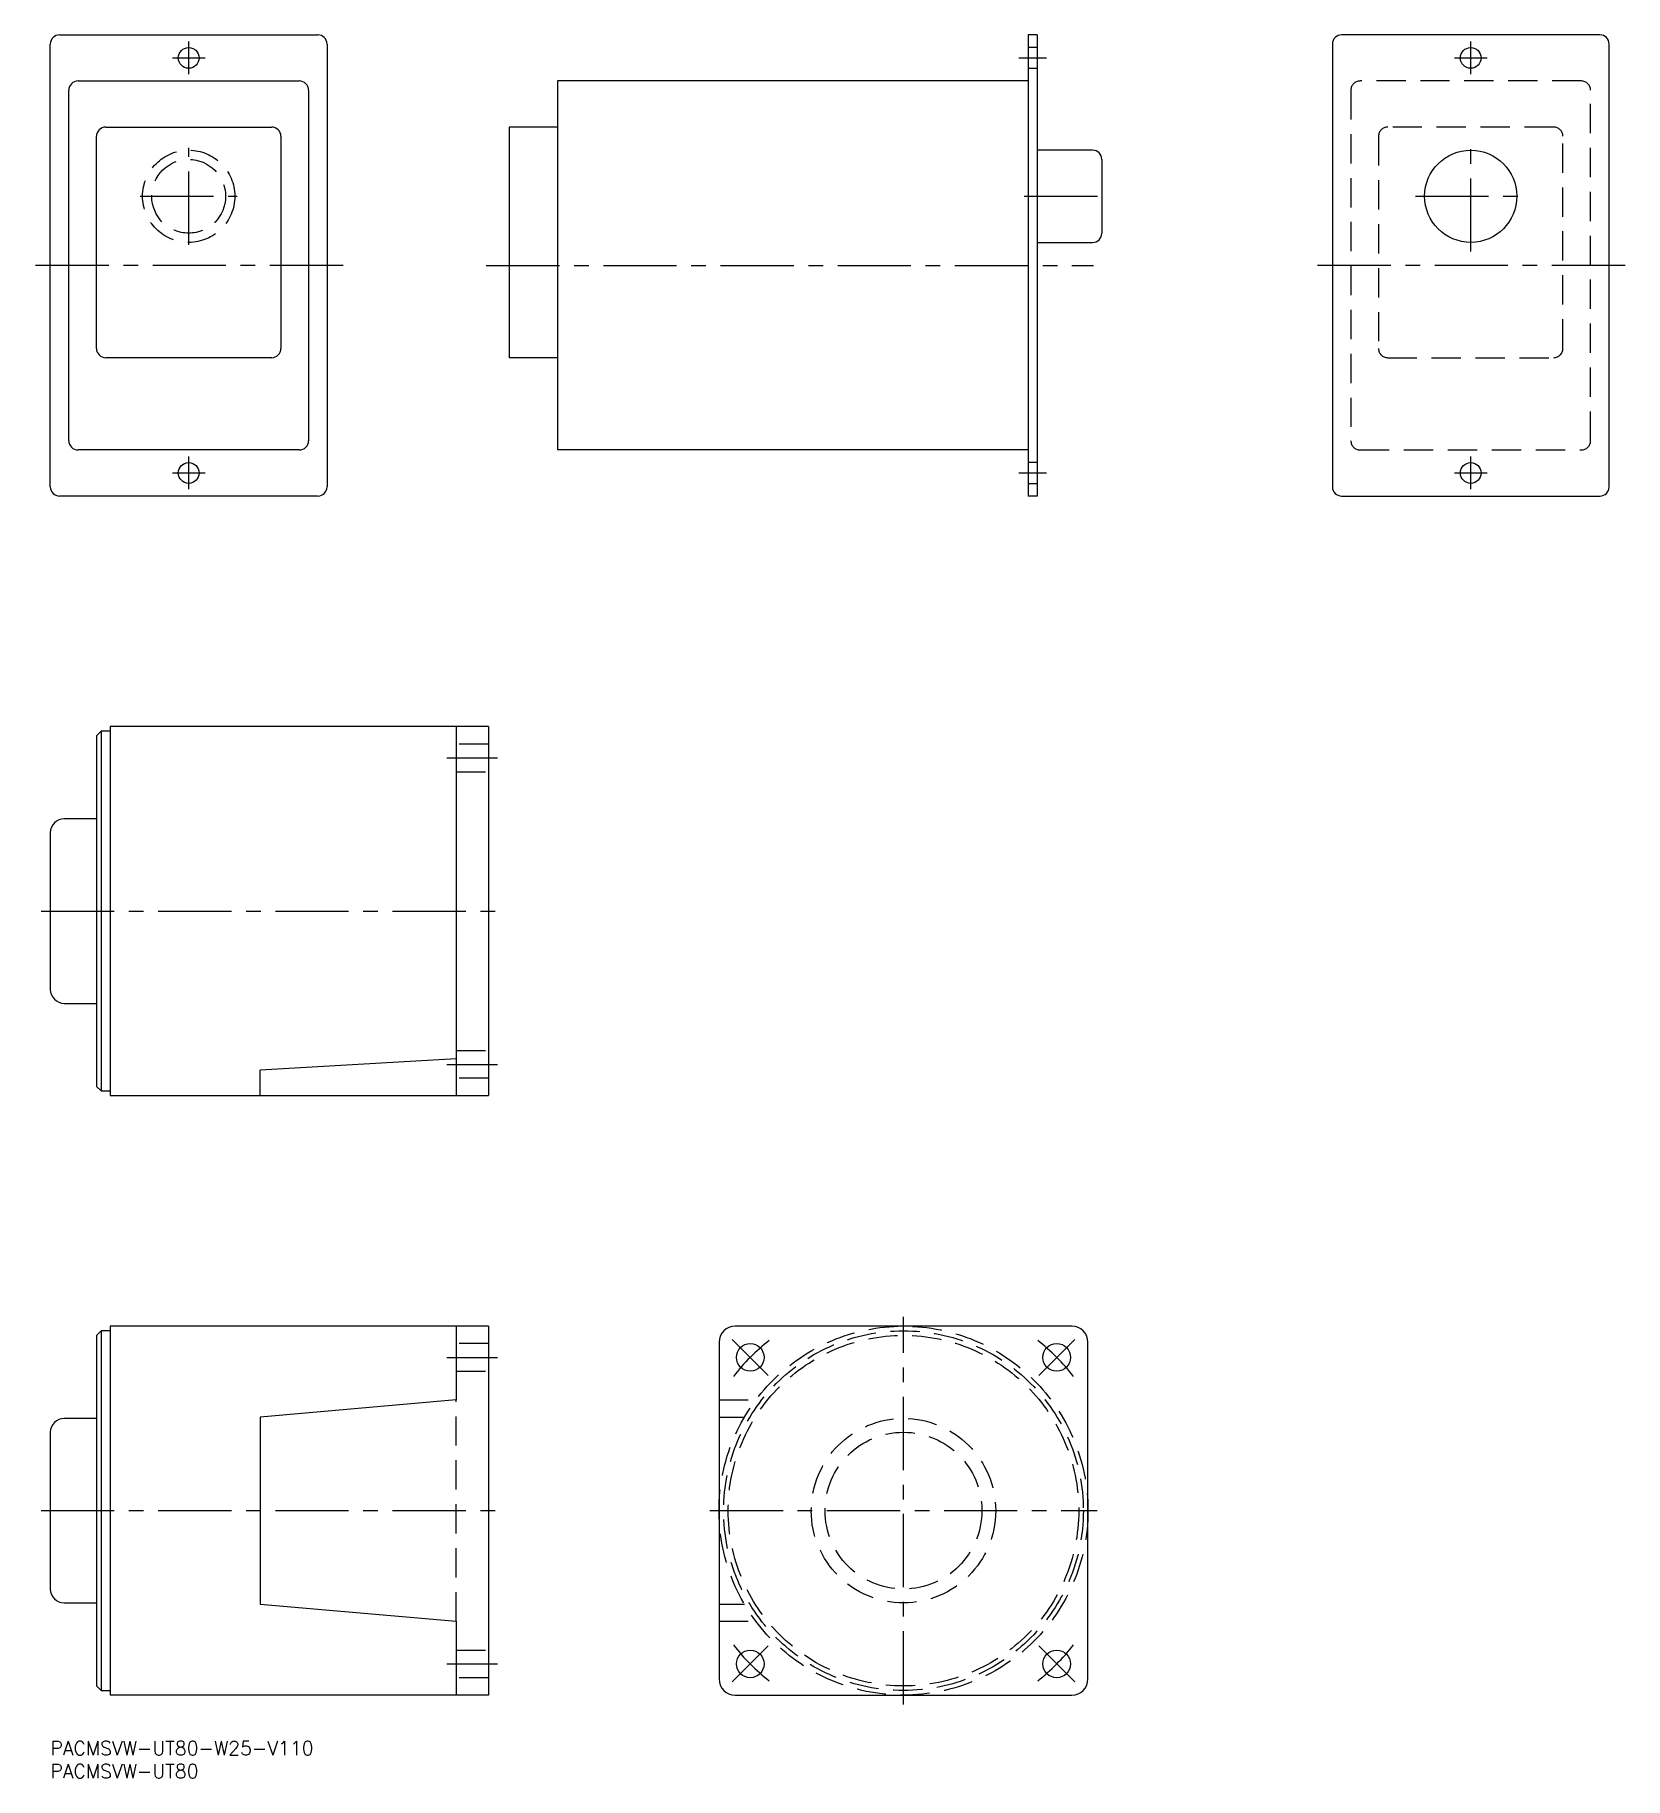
# Model space of a CAD drawing. Extents: x -3 to 341, y -8 to 370.
import ezdxf

# ---------------------------------------------------------------- set-up
doc = ezdxf.new("R2010")
doc.units = 0
doc.header["$LTSCALE"] = 0.5
doc.linetypes.add('CENTER', pattern=[50.8, 31.75, -6.35, 6.35, -6.35])
doc.linetypes.add('DASHED', pattern=[19.05, 12.7, -6.35])
for name, color, linetype in [('MSM_CENTER', 1, 'CENTER'), ('MSM_CONTINUOUS', 7, 'CONTINUOUS'), ('MSM_DASHED', 4, 'DASHED'), ('MSM_PART_NUMBER', 7, 'CONTINUOUS')]:
    doc.layers.add(name, color=color, linetype=linetype)
doc.styles.get("Standard").update_dxf_attribs({"font": 'txt.shx', "height": 3, "bigfont": 'bigfont.shx'})

msp = doc.modelspace()

# ---------------------------------------------------------------- linework, layer by layer
at = {"layer": 'MSM_CENTER'}
for p, q in [((30, 361.46), (30, 368.54)), ((308, 361.46), (308, 368.54)), ((26.46, 365), (33.54, 365)), ((210, 365), (216, 365)), ((304.46, 365), (311.54, 365)), ((30, 324.5), (30, 345.5)), ((308, 323), (308, 347)), ((19.5, 335), (40.5, 335)), ((211.2, 335), (230, 335)), ((296, 335), (320, 335)), ((63.48, 320), (-3.35, 320)), ((94.54, 320), (226.21, 320)), ((341.48, 320), (274.65, 320)), ((30, 271.46), (30, 278.54)), ((308, 271.46), (308, 278.54)), ((26.46, 275), (33.54, 275)), ((210, 275), (216, 275)), ((304.46, 275), (311.54, 275)), ((86, 213.23), (97, 213.23)), ((-2, 180), (97, 180)), ((86, 146.77), (97, 146.77)), ((185, 8), (185, 92)), ((155.66, 79.34), (147.88, 87.12)), ((214.34, 79.34), (222.12, 87.12)), ((86, 83.23), (97, 83.23)), ((-2, 50), (97, 50)), ((143, 50), (227, 50)), ((155.66, 20.66), (147.88, 12.88)), ((214.34, 20.66), (222.12, 12.88)), ((86, 16.77), (97, 16.77))]:
    msp.add_line(p, q, dxfattribs=at)
for start, end in [(128.2913, 141.7087), (38.2913, 51.7087), (218.2913, 231.7087), (308.2913, 321.7087)]:
    msp.add_arc((185, 50), 47, start, end, dxfattribs=at)
at = {"layer": 'MSM_CONTINUOUS'}
for p, q in [((0, 272), (0, 368)), ((2, 370), (58, 370)), ((60, 368), (60, 272)), ((214, 370), (212, 370)), ((212, 370), (212, 270)), ((214, 370), (214, 270)), ((278, 368), (278, 272)), ((336, 370), (280, 370)), ((338, 272), (338, 368)), ((6, 360), (54, 360)), ((110, 360), (110, 280)), ((212, 360), (110, 360)), ((4, 282), (4, 358)), ((56, 358), (56, 282)), ((10, 302), (10, 348)), ((12, 350), (48, 350)), ((50, 348), (50, 302)), ((99.5, 350), (99.5, 348)), ((110, 350), (99.5, 350)), ((99.5, 350), (99.5, 300)), ((226, 345), (214, 345)), ((228, 343), (228, 327)), ((214, 325), (226, 325)), ((48, 300), (12, 300)), ((110, 300), (99.5, 300)), ((54, 280), (6, 280)), ((212, 280), (110, 280)), ((58, 270), (2, 270)), ((214, 270), (212, 270)), ((280, 270), (336, 270)), ((95, 220), (13, 220)), ((13, 220), (13, 140)), ((88, 220), (88, 140)), ((95, 220), (95, 140)), ((11, 219), (10, 218)), ((10, 218), (10, 142)), ((13, 219), (11, 219)), ((11, 219), (11, 141)), ((0, 197), (0, 163)), ((10, 200), (3, 200)), ((3, 160), (10, 160)), ((88, 148), (45.5, 145.52)), ((45.5, 140), (45.5, 145.52)), ((10, 142), (11, 141)), ((11, 141), (13, 141)), ((13, 140), (95, 140)), ((11, 89), (10, 88)), ((10, 88), (10, 12)), ((13, 89), (11, 89)), ((11, 89), (11, 11)), ((95, 90), (13, 90)), ((13, 90), (13, 10)), ((88, 90), (88, 74)), ((95, 90), (95, 10)), ((221.5, 90), (148.5, 90)), ((145, 86.5), (145, 13.5)), ((225, 13.5), (225, 86.5)), ((88, 74), (45.5, 70.28)), ((10, 70), (3, 70)), ((45.5, 70.28), (45.5, 29.72)), ((0, 67), (0, 33)), ((3, 30), (10, 30)), ((45.5, 29.72), (88, 26)), ((88, 26), (88, 10)), ((10, 12), (11, 11)), ((11, 11), (13, 11)), ((95, 10), (13, 10)), ((148.5, 10), (221.5, 10))]:
    msp.add_line(p, q, dxfattribs=at)
for centre, radius in [((30, 365), 2.25), ((308, 365), 2.25), ((308, 335), 10), ((30, 275), 2.25), ((308, 275), 2.25), ((151.77, 83.23), 3), ((218.23, 83.23), 3), ((151.77, 16.77), 3), ((218.23, 16.77), 3)]:
    msp.add_circle(centre, radius, dxfattribs=at)
for centre, radius, start, end in [((2, 368), 2, 90, 180), ((58, 368), 2, 0, 90), ((280, 368), 2, 90, 180), ((336, 368), 2, 0, 90), ((6, 358), 2, 90, 180), ((54, 358), 2, 0, 90), ((12, 348), 2, 90, 180), ((48, 348), 2, 0, 90), ((226, 343), 2, 0, 90), ((226, 327), 2, 270, 0), ((12, 302), 2, 180, 270), ((48, 302), 2, 270, 0), ((6, 282), 2, 180, 270), ((54, 282), 2, 270, 0), ((2, 272), 2, 180, 270), ((58, 272), 2, 270, 0), ((280, 272), 2, 180, 270), ((336, 272), 2, 270, 0), ((3, 197), 3, 90, 180), ((3, 163), 3, 180, 270), ((148.5, 86.5), 3.5, 90, 180), ((221.5, 86.5), 3.5, 0, 90), ((3, 67), 3, 90, 180), ((3, 33), 3, 180, 270), ((148.5, 13.5), 3.5, 180, 270), ((221.5, 13.5), 3.5, 270, 0)]:
    msp.add_arc(centre, radius, start, end, dxfattribs=at)
at = {"layer": 'MSM_DASHED'}
for p, q in [((214, 367.25), (212, 367.25)), ((212, 362.75), (214, 362.75)), ((332, 360), (284, 360)), ((282, 358), (282, 282)), ((334, 282), (334, 358)), ((288, 348), (288, 302)), ((326, 350), (290, 350)), ((328, 302), (328, 348)), ((290, 300), (326, 300)), ((284, 280), (332, 280)), ((214, 277.25), (212, 277.25)), ((212, 272.75), (214, 272.75)), ((95, 216.23), (88, 216.23)), ((88, 210.23), (95, 210.23)), ((88, 149.77), (95, 149.77)), ((95, 143.77), (88, 143.77)), ((95, 86.23), (88, 86.23)), ((88, 80.23), (95, 80.23)), ((88, 26), (88, 74)), ((145, 74), (153, 74)), ((145, 70.28), (150.52, 70.28)), ((145, 29.72), (150.52, 29.72)), ((145, 26), (153, 26)), ((88, 19.77), (95, 19.77)), ((95, 13.77), (88, 13.77))]:
    msp.add_line(p, q, dxfattribs=at)
for centre, radius in [((30, 335), 10), ((30, 335), 8), ((185, 50), 40), ((185, 50), 39), ((185, 50), 38), ((185, 50), 20), ((185, 50), 17)]:
    msp.add_circle(centre, radius, dxfattribs=at)
for centre, start, end in [((284, 358), 90, 180), ((332, 358), 0, 90), ((290, 348), 90, 180), ((326, 348), 0, 90), ((290, 302), 180, 270), ((326, 302), 270, 0), ((284, 282), 180, 270), ((332, 282), 270, 0)]:
    msp.add_arc(centre, 2, start, end, dxfattribs=at)

# ---------------------------------------------------------------- texts
at = {"layer": 'MSM_PART_NUMBER'}
for s, p in [('PACMSVW-UT80-W25-V110', (0, -3)), ('PACMSVW-UT80', (0, -8))]:
    msp.add_text(s, height=3, dxfattribs=at).set_placement(p)

doc.saveas('drawing.dxf')
